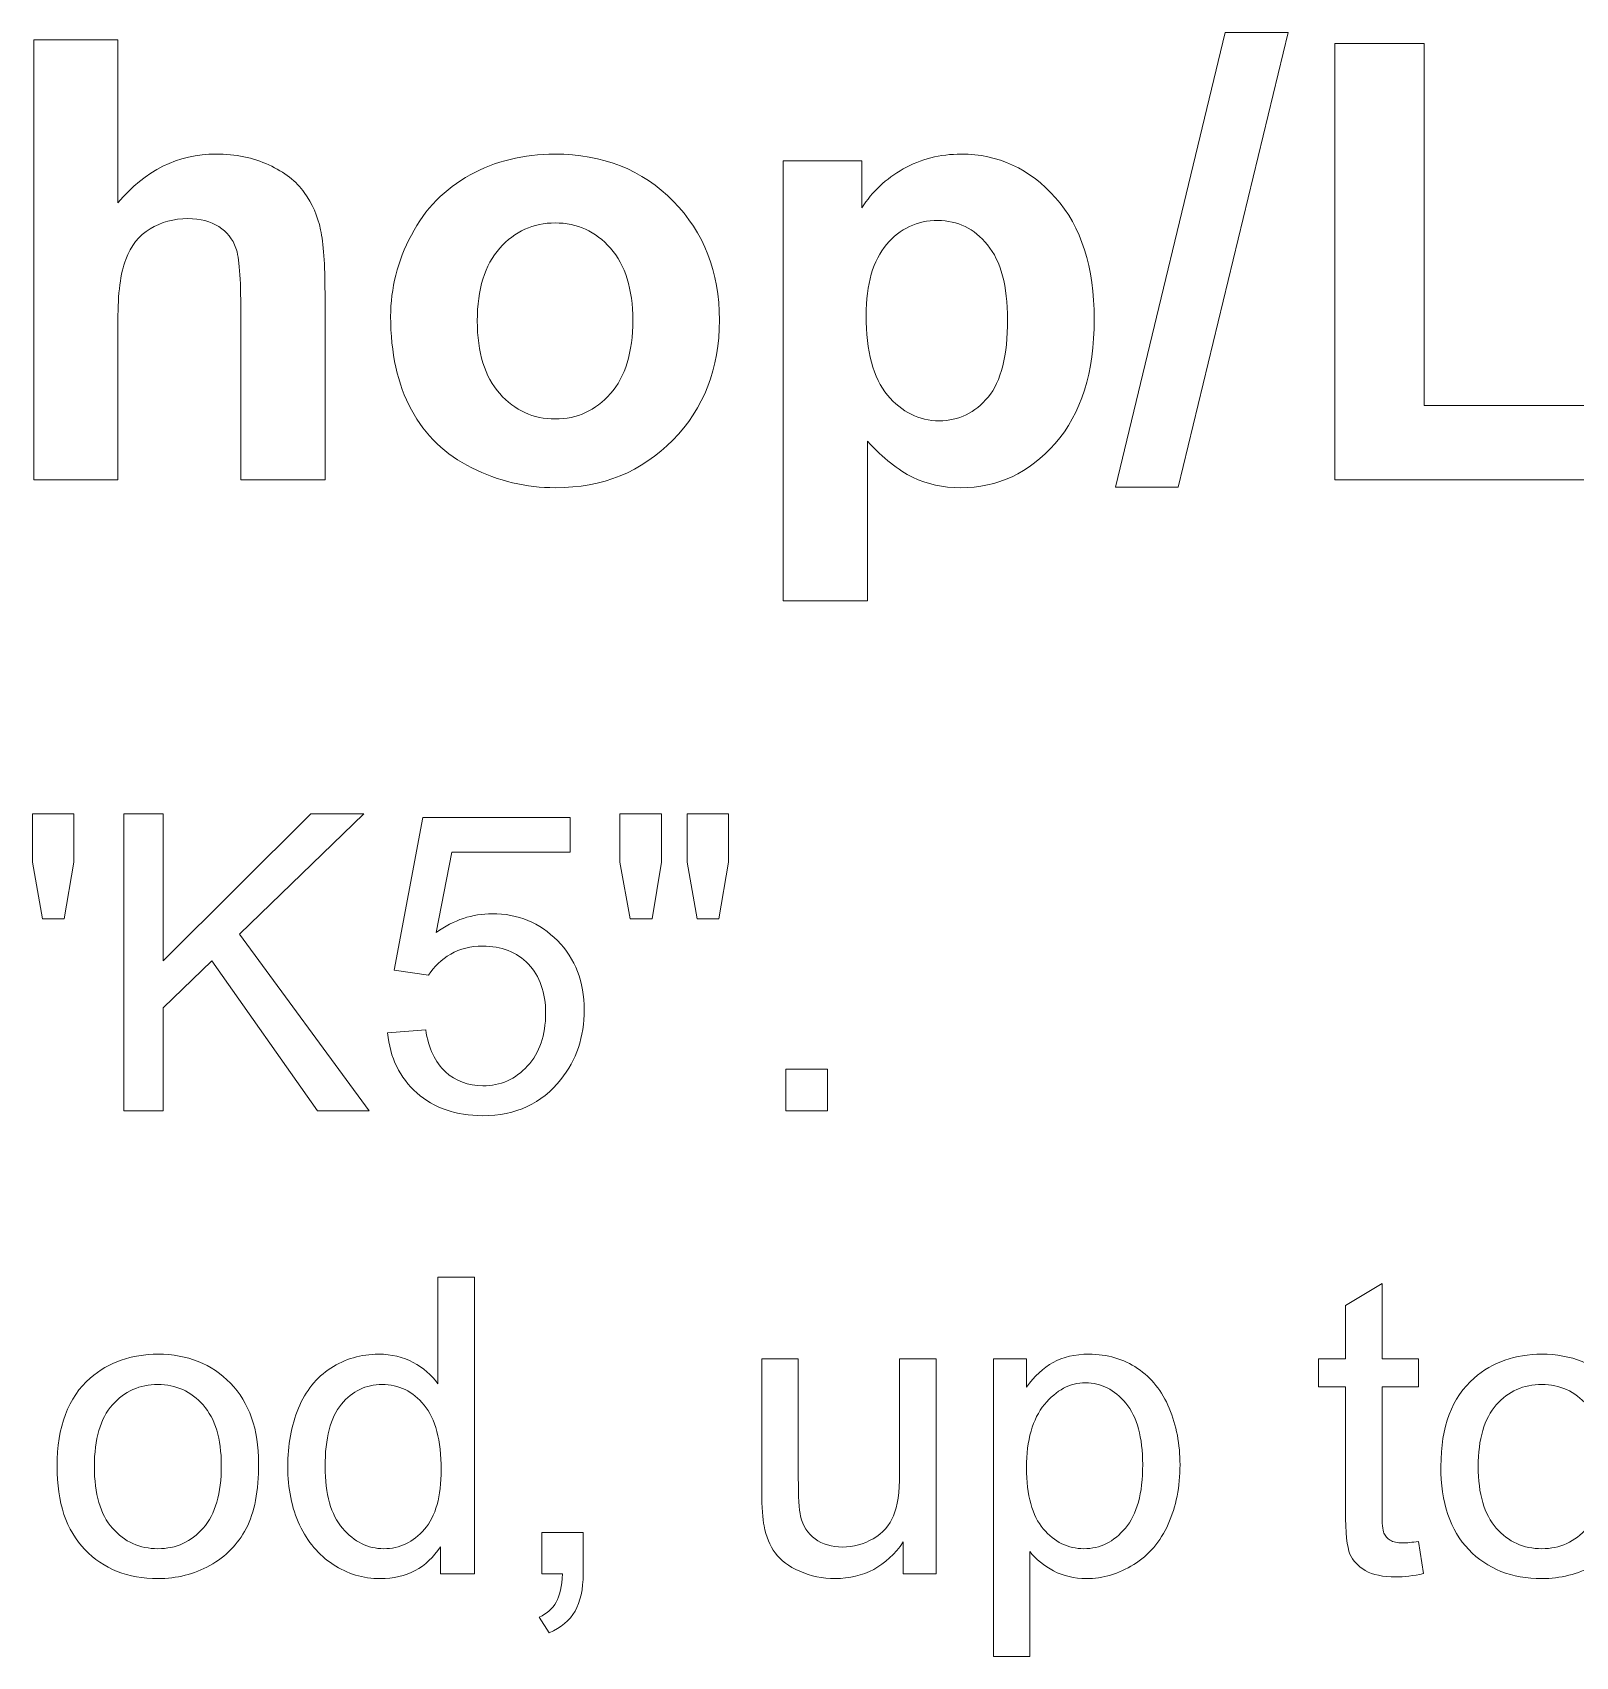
# Model space of a CAD drawing. Header units: millimetres. Extents: x -712 to 738, y -887 to 928.
# Drawn here: x 111.5 to 253.2, y 778.9 to 928.1 of the extents above; entities that cross this region are included whole.
import ezdxf

# ---------------------------------------------------------------- set-up
doc = ezdxf.new("R2010")
doc.units = ezdxf.units.MM
doc.header["$MEASUREMENT"] = 0
doc.layers.add('layer 1', color=7, linetype='Continuous')

msp = doc.modelspace()

# ---------------------------------------------------------------- linework, layer by layer
at = {"layer": 'layer 1', "color": 250, "lineweight": 9}
for points, knots in [([(210.9967, 886.3614), (210.9967, 886.3614), (221.0444, 928.1326), (221.0444, 928.1326), (221.0444, 928.1326), (221.0444, 928.1326), (226.8585, 928.1326), (226.8585, 928.1326), (226.8585, 928.1326), (226.8585, 928.1326), (216.7544, 886.3614), (216.7544, 886.3614), (216.7544, 886.3614), (216.7544, 886.3614), (210.9967, 886.3614), (210.9967, 886.3614)], [0, 0, 0, 0, 0.2, 0.2, 0.2, 0.2, 0.4, 0.4, 0.4, 0.4, 0.6, 0.6, 0.6, 0.6, 1, 1, 1, 1]), ([(119.3542, 927.4552), (119.3542, 927.4552), (119.3542, 912.4778), (119.3542, 912.4778), (119.3542, 912.4778), (121.8661, 915.4601), (124.8767, 916.956), (128.367, 916.956), (128.367, 916.956), (130.1639, 916.956), (131.7821, 916.6267), (133.2215, 915.9681), (133.2215, 915.9681), (134.6609, 915.3002), (135.7428, 914.4629), (136.4766, 913.428), (136.4766, 913.428), (137.2105, 912.4025), (137.7091, 911.2642), (137.9725, 910.0129), (137.9725, 910.0129), (138.2453, 908.7617), (138.377, 906.8236), (138.377, 904.1988), (138.377, 904.1988), (138.377, 904.1988), (138.377, 887.0388), (138.377, 887.0388), (138.377, 887.0388), (138.377, 887.0388), (130.6437, 887.0388), (130.6437, 887.0388), (130.6437, 887.0388), (130.6437, 887.0388), (130.6437, 902.4866), (130.6437, 902.4866), (130.6437, 902.4866), (130.6437, 905.5536), (130.4932, 907.501), (130.2016, 908.3289), (130.2016, 908.3289), (129.9005, 909.1568), (129.3737, 909.8154), (128.621, 910.2952), (128.621, 910.2952), (127.8684, 910.7844), (126.9276, 911.029), (125.7892, 911.029), (125.7892, 911.029), (124.491, 911.029), (123.3338, 910.7185), (122.3083, 910.0882), (122.3083, 910.0882), (121.2829, 909.4673), (120.5396, 908.5265), (120.0692, 907.2658), (120.0692, 907.2658), (119.5894, 906.0146), (119.3542, 904.1518), (119.3542, 901.6963), (119.3542, 901.6963), (119.3542, 901.6963), (119.3542, 887.0388), (119.3542, 887.0388), (119.3542, 887.0388), (119.3542, 887.0388), (111.6209, 887.0388), (111.6209, 887.0388), (111.6209, 887.0388), (111.6209, 887.0388), (111.6209, 927.4552), (111.6209, 927.4552), (111.6209, 927.4552), (111.6209, 927.4552), (119.3542, 927.4552), (119.3542, 927.4552)], [0, 0, 0, 0, 0.05, 0.05, 0.05, 0.05, 0.1, 0.1, 0.1, 0.1, 0.15, 0.15, 0.15, 0.15, 0.2, 0.2, 0.2, 0.2, 0.25, 0.25, 0.25, 0.25, 0.3, 0.3, 0.3, 0.3, 0.35, 0.35, 0.35, 0.35, 0.4, 0.4, 0.4, 0.4, 0.45, 0.45, 0.45, 0.45, 0.5, 0.5, 0.5, 0.5, 0.55, 0.55, 0.55, 0.55, 0.6, 0.6, 0.6, 0.6, 0.65, 0.65, 0.65, 0.65, 0.7, 0.7, 0.7, 0.7, 0.75, 0.75, 0.75, 0.75, 0.8, 0.8, 0.8, 0.8, 0.85, 0.85, 0.85, 0.85, 0.9, 0.9, 0.9, 0.9, 1, 1, 1, 1]), ([(231.1391, 887.0388), (231.1391, 887.0388), (231.1391, 927.1165), (231.1391, 927.1165), (231.1391, 927.1165), (231.1391, 927.1165), (239.3239, 927.1165), (239.3239, 927.1165), (239.3239, 927.1165), (239.3239, 927.1165), (239.3239, 893.8689), (239.3239, 893.8689), (239.3239, 893.8689), (239.3239, 893.8689), (259.5886, 893.8689), (259.5886, 893.8689), (259.5886, 893.8689), (259.5886, 893.8689), (259.5886, 887.0388), (259.5886, 887.0388), (259.5886, 887.0388), (259.5886, 887.0388), (231.1391, 887.0388), (231.1391, 887.0388)], [0, 0, 0, 0, 0.14285714, 0.14285714, 0.14285714, 0.14285714, 0.28571429, 0.28571429, 0.28571429, 0.28571429, 0.42857143, 0.42857143, 0.42857143, 0.42857143, 0.57142857, 0.57142857, 0.57142857, 0.57142857, 0.71428571, 0.71428571, 0.71428571, 0.71428571, 1, 1, 1, 1]), ([(144.4075, 902.0444), (144.4075, 904.6222), (145.0378, 907.1153), (146.3079, 909.5237), (146.3079, 909.5237), (147.578, 911.9416), (149.3749, 913.7761), (151.6986, 915.0462), (151.6986, 915.0462), (154.0224, 916.3162), (156.6096, 916.956), (159.479, 916.956), (159.479, 916.956), (163.9101, 916.956), (167.5322, 915.5166), (170.3639, 912.6377), (170.3639, 912.6377), (173.1957, 909.7495), (174.6069, 906.1181), (174.6069, 901.7152), (174.6069, 901.7152), (174.6069, 897.2746), (173.1769, 893.5961), (170.3263, 890.6797), (170.3263, 890.6797), (167.4663, 887.7632), (163.8725, 886.305), (159.5354, 886.305), (159.5354, 886.305), (156.8542, 886.305), (154.2952, 886.9165), (151.8586, 888.1301), (151.8586, 888.1301), (149.4313, 889.3437), (147.578, 891.1218), (146.3079, 893.4738), (146.3079, 893.4738), (145.0378, 895.8164), (144.4075, 898.6764), (144.4075, 902.0444)], [0, 0, 0, 0, 0.09090909, 0.09090909, 0.09090909, 0.09090909, 0.18181818, 0.18181818, 0.18181818, 0.18181818, 0.27272727, 0.27272727, 0.27272727, 0.27272727, 0.36363636, 0.36363636, 0.36363636, 0.36363636, 0.45454545, 0.45454545, 0.45454545, 0.45454545, 0.54545455, 0.54545455, 0.54545455, 0.54545455, 0.63636364, 0.63636364, 0.63636364, 0.63636364, 0.72727273, 0.72727273, 0.72727273, 0.72727273, 0.81818182, 0.81818182, 0.81818182, 0.81818182, 1, 1, 1, 1]), ([(180.468, 916.3351), (180.468, 916.3351), (187.6933, 916.3351), (187.6933, 916.3351), (187.6933, 916.3351), (187.6933, 916.3351), (187.6933, 912.0356), (187.6933, 912.0356), (187.6933, 912.0356), (188.6341, 913.5033), (189.8948, 914.6887), (191.4941, 915.6012), (191.4941, 915.6012), (193.0935, 916.5044), (194.8716, 916.956), (196.819, 916.956), (196.819, 916.956), (200.2152, 916.956), (203.1035, 915.6201), (205.4743, 912.9482), (205.4743, 912.9482), (207.8451, 910.2858), (209.0305, 906.5602), (209.0305, 901.7998), (209.0305, 901.7998), (209.0305, 896.8983), (207.8357, 893.0975), (205.446, 890.3786), (205.446, 890.3786), (203.0564, 887.6597), (200.1588, 886.305), (196.7531, 886.305), (196.7531, 886.305), (195.135, 886.305), (193.6673, 886.6249), (192.3502, 887.274), (192.3502, 887.274), (191.0425, 887.9137), (189.6502, 889.0145), (188.2013, 890.5762), (188.2013, 890.5762), (188.2013, 890.5762), (188.2013, 875.9186), (188.2013, 875.9186), (188.2013, 875.9186), (188.2013, 875.9186), (180.468, 875.9186), (180.468, 875.9186), (180.468, 875.9186), (180.468, 875.9186), (180.468, 916.3351), (180.468, 916.3351)], [0, 0, 0, 0, 0.07142857, 0.07142857, 0.07142857, 0.07142857, 0.14285714, 0.14285714, 0.14285714, 0.14285714, 0.21428571, 0.21428571, 0.21428571, 0.21428571, 0.28571429, 0.28571429, 0.28571429, 0.28571429, 0.35714286, 0.35714286, 0.35714286, 0.35714286, 0.42857143, 0.42857143, 0.42857143, 0.42857143, 0.5, 0.5, 0.5, 0.5, 0.57142857, 0.57142857, 0.57142857, 0.57142857, 0.64285714, 0.64285714, 0.64285714, 0.64285714, 0.71428571, 0.71428571, 0.71428571, 0.71428571, 0.78571429, 0.78571429, 0.78571429, 0.78571429, 0.85714286, 0.85714286, 0.85714286, 0.85714286, 1, 1, 1, 1]), ([(152.3666, 901.6305), (152.3666, 898.7234), (153.0534, 896.4938), (154.4269, 894.9509), (154.4269, 894.9509), (155.8099, 893.3986), (157.5033, 892.6271), (159.526, 892.6271), (159.526, 892.6271), (161.5393, 892.6271), (163.2327, 893.3986), (164.5969, 894.9509), (164.5969, 894.9509), (165.961, 896.4938), (166.6478, 898.7422), (166.6478, 901.6869), (166.6478, 901.6869), (166.6478, 904.5563), (165.961, 906.7672), (164.5969, 908.3101), (164.5969, 908.3101), (163.2327, 909.8624), (161.5393, 910.6339), (159.526, 910.6339), (159.526, 910.6339), (157.5033, 910.6339), (155.8099, 909.8624), (154.4269, 908.3101), (154.4269, 908.3101), (153.0534, 906.7672), (152.3666, 904.5375), (152.3666, 901.6305)], [0, 0, 0, 0, 0.11111111, 0.11111111, 0.11111111, 0.11111111, 0.22222222, 0.22222222, 0.22222222, 0.22222222, 0.33333333, 0.33333333, 0.33333333, 0.33333333, 0.44444444, 0.44444444, 0.44444444, 0.44444444, 0.55555556, 0.55555556, 0.55555556, 0.55555556, 0.66666667, 0.66666667, 0.66666667, 0.66666667, 0.77777778, 0.77777778, 0.77777778, 0.77777778, 1, 1, 1, 1]), ([(188.0884, 902.1385), (188.0884, 898.8363), (188.7376, 896.3997), (190.0453, 894.8191), (190.0453, 894.8191), (191.3436, 893.248), (192.9335, 892.4578), (194.7963, 892.4578), (194.7963, 892.4578), (196.5932, 892.4578), (198.0891, 893.1822), (199.2839, 894.631), (199.2839, 894.631), (200.4787, 896.0798), (201.0714, 898.4506), (201.0714, 901.7528), (201.0714, 901.7528), (201.0714, 904.8386), (200.4599, 907.1247), (199.2274, 908.6206), (199.2274, 908.6206), (198.0044, 910.1164), (196.4803, 910.8596), (194.6646, 910.8596), (194.6646, 910.8596), (192.7736, 910.8596), (191.2025, 910.1258), (189.9606, 908.6582), (189.9606, 908.6582), (188.7094, 907.1906), (188.0884, 905.0173), (188.0884, 902.1385)], [0, 0, 0, 0, 0.11111111, 0.11111111, 0.11111111, 0.11111111, 0.22222222, 0.22222222, 0.22222222, 0.22222222, 0.33333333, 0.33333333, 0.33333333, 0.33333333, 0.44444444, 0.44444444, 0.44444444, 0.44444444, 0.55555556, 0.55555556, 0.55555556, 0.55555556, 0.66666667, 0.66666667, 0.66666667, 0.66666667, 0.77777778, 0.77777778, 0.77777778, 0.77777778, 1, 1, 1, 1]), ([(112.4172, 846.7109), (112.4172, 846.7109), (111.5091, 851.8927), (111.5091, 851.8927), (111.5091, 851.8927), (111.5091, 851.8927), (111.5091, 856.3507), (111.5091, 856.3507), (111.5091, 856.3507), (111.5091, 856.3507), (115.3193, 856.3507), (115.3193, 856.3507), (115.3193, 856.3507), (115.3193, 856.3507), (115.3193, 851.8927), (115.3193, 851.8927), (115.3193, 851.8927), (115.3193, 851.8927), (114.4239, 846.7109), (114.4239, 846.7109), (114.4239, 846.7109), (114.4239, 846.7109), (112.4172, 846.7109), (112.4172, 846.7109)], [0, 0, 0, 0, 0.14285714, 0.14285714, 0.14285714, 0.14285714, 0.28571429, 0.28571429, 0.28571429, 0.28571429, 0.42857143, 0.42857143, 0.42857143, 0.42857143, 0.57142857, 0.57142857, 0.57142857, 0.57142857, 0.71428571, 0.71428571, 0.71428571, 0.71428571, 1, 1, 1, 1]), ([(119.8915, 829.0697), (119.8915, 829.0697), (119.8915, 856.3507), (119.8915, 856.3507), (119.8915, 856.3507), (119.8915, 856.3507), (123.5112, 856.3507), (123.5112, 856.3507), (123.5112, 856.3507), (123.5112, 856.3507), (123.5112, 842.8245), (123.5112, 842.8245), (123.5112, 842.8245), (123.5112, 842.8245), (137.0628, 856.3507), (137.0628, 856.3507), (137.0628, 856.3507), (137.0628, 856.3507), (141.9525, 856.3507), (141.9525, 856.3507), (141.9525, 856.3507), (141.9525, 856.3507), (130.5093, 845.2884), (130.5093, 845.2884), (130.5093, 845.2884), (130.5093, 845.2884), (142.4479, 829.0697), (142.4479, 829.0697), (142.4479, 829.0697), (142.4479, 829.0697), (137.6851, 829.0697), (137.6851, 829.0697), (137.6851, 829.0697), (137.6851, 829.0697), (127.9755, 842.8372), (127.9755, 842.8372), (127.9755, 842.8372), (127.9755, 842.8372), (123.5112, 838.519), (123.5112, 838.519), (123.5112, 838.519), (123.5112, 838.519), (123.5112, 829.0697), (123.5112, 829.0697), (123.5112, 829.0697), (123.5112, 829.0697), (119.8915, 829.0697), (119.8915, 829.0697)], [0, 0, 0, 0, 0.07692308, 0.07692308, 0.07692308, 0.07692308, 0.15384615, 0.15384615, 0.15384615, 0.15384615, 0.23076923, 0.23076923, 0.23076923, 0.23076923, 0.30769231, 0.30769231, 0.30769231, 0.30769231, 0.38461538, 0.38461538, 0.38461538, 0.38461538, 0.46153846, 0.46153846, 0.46153846, 0.46153846, 0.53846154, 0.53846154, 0.53846154, 0.53846154, 0.61538462, 0.61538462, 0.61538462, 0.61538462, 0.69230769, 0.69230769, 0.69230769, 0.69230769, 0.76923077, 0.76923077, 0.76923077, 0.76923077, 0.84615385, 0.84615385, 0.84615385, 0.84615385, 1, 1, 1, 1]), ([(144.1244, 836.2329), (144.1244, 836.2329), (147.6298, 836.4996), (147.6298, 836.4996), (147.6298, 836.4996), (147.8901, 834.7913), (148.4934, 833.5086), (149.4332, 832.6449), (149.4332, 832.6449), (150.3731, 831.7876), (151.5225, 831.3558), (152.8751, 831.3558), (152.8751, 831.3558), (154.5071, 831.3558), (155.8725, 831.9654), (156.9838, 833.1784), (156.9838, 833.1784), (158.0887, 834.3976), (158.6412, 836.0106), (158.6412, 838.0173), (158.6412, 838.0173), (158.6412, 839.9287), (158.1141, 841.4338), (157.0536, 842.5387), (157.0536, 842.5387), (155.9931, 843.6437), (154.5897, 844.1962), (152.8434, 844.1962), (152.8434, 844.1962), (151.7575, 844.1962), (150.7859, 843.9485), (149.9222, 843.4532), (149.9222, 843.4532), (149.0649, 842.9578), (148.3918, 842.3165), (147.8965, 841.529), (147.8965, 841.529), (147.8965, 841.529), (144.734, 841.9862), (144.734, 841.9862), (144.734, 841.9862), (144.734, 841.9862), (147.363, 856.0077), (147.363, 856.0077), (147.363, 856.0077), (147.363, 856.0077), (160.8892, 856.0077), (160.8892, 856.0077), (160.8892, 856.0077), (160.8892, 856.0077), (160.8892, 852.8072), (160.8892, 852.8072), (160.8892, 852.8072), (160.8892, 852.8072), (150.0365, 852.8072), (150.0365, 852.8072), (150.0365, 852.8072), (150.0365, 852.8072), (148.5823, 845.4472), (148.5823, 845.4472), (148.5823, 845.4472), (150.2143, 846.5966), (151.9289, 847.1681), (153.7197, 847.1681), (153.7197, 847.1681), (156.0947, 847.1681), (158.1014, 846.3426), (159.7335, 844.6915), (159.7335, 844.6915), (161.3655, 843.0404), (162.1847, 840.9194), (162.1847, 838.3285), (162.1847, 838.3285), (162.1847, 835.8582), (161.4671, 833.7245), (160.0319, 831.9273), (160.0319, 831.9273), (158.2856, 829.7174), (155.8979, 828.6125), (152.8751, 828.6125), (152.8751, 828.6125), (150.3985, 828.6125), (148.3791, 829.311), (146.8106, 830.7017), (146.8106, 830.7017), (145.242, 832.0925), (144.3466, 833.934), (144.1244, 836.2329)], [0, 0, 0, 0, 0.04347826, 0.04347826, 0.04347826, 0.04347826, 0.08695652, 0.08695652, 0.08695652, 0.08695652, 0.13043478, 0.13043478, 0.13043478, 0.13043478, 0.17391304, 0.17391304, 0.17391304, 0.17391304, 0.2173913, 0.2173913, 0.2173913, 0.2173913, 0.26086957, 0.26086957, 0.26086957, 0.26086957, 0.30434783, 0.30434783, 0.30434783, 0.30434783, 0.34782609, 0.34782609, 0.34782609, 0.34782609, 0.39130435, 0.39130435, 0.39130435, 0.39130435, 0.43478261, 0.43478261, 0.43478261, 0.43478261, 0.47826087, 0.47826087, 0.47826087, 0.47826087, 0.52173913, 0.52173913, 0.52173913, 0.52173913, 0.56521739, 0.56521739, 0.56521739, 0.56521739, 0.60869565, 0.60869565, 0.60869565, 0.60869565, 0.65217391, 0.65217391, 0.65217391, 0.65217391, 0.69565217, 0.69565217, 0.69565217, 0.69565217, 0.73913043, 0.73913043, 0.73913043, 0.73913043, 0.7826087, 0.7826087, 0.7826087, 0.7826087, 0.82608696, 0.82608696, 0.82608696, 0.82608696, 0.86956522, 0.86956522, 0.86956522, 0.86956522, 0.91304348, 0.91304348, 0.91304348, 0.91304348, 1, 1, 1, 1]), ([(166.3949, 846.7109), (166.3949, 846.7109), (165.4678, 851.8927), (165.4678, 851.8927), (165.4678, 851.8927), (165.4678, 851.8927), (165.4678, 856.3507), (165.4678, 856.3507), (165.4678, 856.3507), (165.4678, 856.3507), (169.278, 856.3507), (169.278, 856.3507), (169.278, 856.3507), (169.278, 856.3507), (169.278, 851.8927), (169.278, 851.8927), (169.278, 851.8927), (169.278, 851.8927), (168.4397, 846.7109), (168.4397, 846.7109), (168.4397, 846.7109), (168.4397, 846.7109), (166.3949, 846.7109), (166.3949, 846.7109)], [0, 0, 0, 0, 0.14285714, 0.14285714, 0.14285714, 0.14285714, 0.28571429, 0.28571429, 0.28571429, 0.28571429, 0.42857143, 0.42857143, 0.42857143, 0.42857143, 0.57142857, 0.57142857, 0.57142857, 0.57142857, 0.71428571, 0.71428571, 0.71428571, 0.71428571, 1, 1, 1, 1]), ([(172.5484, 846.7109), (172.5484, 846.7109), (171.6403, 851.8927), (171.6403, 851.8927), (171.6403, 851.8927), (171.6403, 851.8927), (171.6403, 856.3507), (171.6403, 856.3507), (171.6403, 856.3507), (171.6403, 856.3507), (175.4505, 856.3507), (175.4505, 856.3507), (175.4505, 856.3507), (175.4505, 856.3507), (175.4505, 851.8927), (175.4505, 851.8927), (175.4505, 851.8927), (175.4505, 851.8927), (174.5551, 846.7109), (174.5551, 846.7109), (174.5551, 846.7109), (174.5551, 846.7109), (172.5484, 846.7109), (172.5484, 846.7109)], [0, 0, 0, 0, 0.14285714, 0.14285714, 0.14285714, 0.14285714, 0.28571429, 0.28571429, 0.28571429, 0.28571429, 0.42857143, 0.42857143, 0.42857143, 0.42857143, 0.57142857, 0.57142857, 0.57142857, 0.57142857, 0.71428571, 0.71428571, 0.71428571, 0.71428571, 1, 1, 1, 1]), ([(180.7086, 829.0697), (180.7086, 829.0697), (180.7086, 832.8799), (180.7086, 832.8799), (180.7086, 832.8799), (180.7086, 832.8799), (184.5188, 832.8799), (184.5188, 832.8799), (184.5188, 832.8799), (184.5188, 832.8799), (184.5188, 829.0697), (184.5188, 829.0697), (184.5188, 829.0697), (184.5188, 829.0697), (180.7086, 829.0697), (180.7086, 829.0697)], [0, 0, 0, 0, 0.2, 0.2, 0.2, 0.2, 0.4, 0.4, 0.4, 0.4, 0.6, 0.6, 0.6, 0.6, 1, 1, 1, 1]), ([(148.9759, 786.5035), (148.9759, 786.5035), (148.9759, 789.0119), (148.9759, 789.0119), (148.9759, 789.0119), (147.7249, 787.0623), (145.8833, 786.0844), (143.4511, 786.0844), (143.4511, 786.0844), (141.8762, 786.0844), (140.4283, 786.5162), (139.1138, 787.3862), (139.1138, 787.3862), (137.793, 788.2498), (136.7706, 789.4627), (136.0403, 791.0122), (136.0403, 791.0122), (135.3163, 792.5681), (134.9544, 794.3525), (134.9544, 796.3719), (134.9544, 796.3719), (134.9544, 798.3405), (135.2846, 800.1249), (135.9387, 801.7316), (135.9387, 801.7316), (136.5991, 803.3318), (137.5834, 804.5638), (138.8979, 805.4147), (138.8979, 805.4147), (140.2061, 806.272), (141.6793, 806.6975), (143.2987, 806.6975), (143.2987, 806.6975), (144.4925, 806.6975), (145.553, 806.4435), (146.4802, 805.9418), (146.4802, 805.9418), (147.4073, 805.4401), (148.163, 804.7797), (148.7473, 803.9732), (148.7473, 803.9732), (148.7473, 803.9732), (148.7473, 813.7845), (148.7473, 813.7845), (148.7473, 813.7845), (148.7473, 813.7845), (152.1002, 813.7845), (152.1002, 813.7845), (152.1002, 813.7845), (152.1002, 813.7845), (152.1002, 786.5035), (152.1002, 786.5035), (152.1002, 786.5035), (152.1002, 786.5035), (148.9759, 786.5035), (148.9759, 786.5035)], [0, 0, 0, 0, 0.06666667, 0.06666667, 0.06666667, 0.06666667, 0.13333333, 0.13333333, 0.13333333, 0.13333333, 0.2, 0.2, 0.2, 0.2, 0.26666667, 0.26666667, 0.26666667, 0.26666667, 0.33333333, 0.33333333, 0.33333333, 0.33333333, 0.4, 0.4, 0.4, 0.4, 0.46666667, 0.46666667, 0.46666667, 0.46666667, 0.53333333, 0.53333333, 0.53333333, 0.53333333, 0.6, 0.6, 0.6, 0.6, 0.66666667, 0.66666667, 0.66666667, 0.66666667, 0.73333333, 0.73333333, 0.73333333, 0.73333333, 0.8, 0.8, 0.8, 0.8, 0.86666667, 0.86666667, 0.86666667, 0.86666667, 1, 1, 1, 1]), ([(238.8202, 789.4945), (238.8202, 789.4945), (239.2774, 786.5353), (239.2774, 786.5353), (239.2774, 786.5353), (238.3376, 786.3384), (237.493, 786.2368), (236.7563, 786.2368), (236.7563, 786.2368), (235.5434, 786.2368), (234.6036, 786.4273), (233.9304, 786.8147), (233.9304, 786.8147), (233.2637, 787.202), (232.7937, 787.7037), (232.5207, 788.3324), (232.5207, 788.3324), (232.2476, 788.9611), (232.1143, 790.2819), (232.1143, 792.295), (232.1143, 792.295), (232.1143, 792.295), (232.1143, 803.6875), (232.1143, 803.6875), (232.1143, 803.6875), (232.1143, 803.6875), (229.6376, 803.6875), (229.6376, 803.6875), (229.6376, 803.6875), (229.6376, 803.6875), (229.6376, 806.2784), (229.6376, 806.2784), (229.6376, 806.2784), (229.6376, 806.2784), (232.1143, 806.2784), (232.1143, 806.2784), (232.1143, 806.2784), (232.1143, 806.2784), (232.1143, 811.1681), (232.1143, 811.1681), (232.1143, 811.1681), (232.1143, 811.1681), (235.4672, 813.1812), (235.4672, 813.1812), (235.4672, 813.1812), (235.4672, 813.1812), (235.4672, 806.2784), (235.4672, 806.2784), (235.4672, 806.2784), (235.4672, 806.2784), (238.8202, 806.2784), (238.8202, 806.2784), (238.8202, 806.2784), (238.8202, 806.2784), (238.8202, 803.6875), (238.8202, 803.6875), (238.8202, 803.6875), (238.8202, 803.6875), (235.4672, 803.6875), (235.4672, 803.6875), (235.4672, 803.6875), (235.4672, 803.6875), (235.4672, 792.1045), (235.4672, 792.1045), (235.4672, 792.1045), (235.4672, 791.1456), (235.5244, 790.5296), (235.645, 790.2565), (235.645, 790.2565), (235.7593, 789.9835), (235.9498, 789.7676), (236.2166, 789.6025), (236.2166, 789.6025), (236.4833, 789.4437), (236.8643, 789.3611), (237.3596, 789.3611), (237.3596, 789.3611), (237.7279, 789.3611), (238.2169, 789.4056), (238.8202, 789.4945)], [0, 0, 0, 0, 0.04761905, 0.04761905, 0.04761905, 0.04761905, 0.0952381, 0.0952381, 0.0952381, 0.0952381, 0.14285714, 0.14285714, 0.14285714, 0.14285714, 0.19047619, 0.19047619, 0.19047619, 0.19047619, 0.23809524, 0.23809524, 0.23809524, 0.23809524, 0.28571429, 0.28571429, 0.28571429, 0.28571429, 0.33333333, 0.33333333, 0.33333333, 0.33333333, 0.38095238, 0.38095238, 0.38095238, 0.38095238, 0.42857143, 0.42857143, 0.42857143, 0.42857143, 0.47619048, 0.47619048, 0.47619048, 0.47619048, 0.52380952, 0.52380952, 0.52380952, 0.52380952, 0.57142857, 0.57142857, 0.57142857, 0.57142857, 0.61904762, 0.61904762, 0.61904762, 0.61904762, 0.66666667, 0.66666667, 0.66666667, 0.66666667, 0.71428571, 0.71428571, 0.71428571, 0.71428571, 0.76190476, 0.76190476, 0.76190476, 0.76190476, 0.80952381, 0.80952381, 0.80952381, 0.80952381, 0.85714286, 0.85714286, 0.85714286, 0.85714286, 0.9047619, 0.9047619, 0.9047619, 0.9047619, 1, 1, 1, 1]), ([(113.7634, 796.3909), (113.7634, 800.0424), (114.7794, 802.7476), (116.8179, 804.5066), (116.8179, 804.5066), (118.5134, 805.9672), (120.59, 806.6975), (123.0348, 806.6975), (123.0348, 806.6975), (125.7464, 806.6975), (127.969, 805.8085), (129.6963, 804.0304), (129.6963, 804.0304), (131.4172, 802.2586), (132.2809, 799.8011), (132.2809, 796.6704), (132.2809, 796.6704), (132.2809, 794.1302), (131.8999, 792.1362), (131.1378, 790.682), (131.1378, 790.682), (130.3758, 789.2278), (129.2645, 788.0974), (127.8039, 787.2909), (127.8039, 787.2909), (126.3497, 786.4844), (124.7558, 786.0844), (123.0348, 786.0844), (123.0348, 786.0844), (120.2661, 786.0844), (118.0308, 786.9671), (116.3225, 788.7388), (116.3225, 788.7388), (114.6143, 790.5106), (113.7634, 793.0634), (113.7634, 796.3909)], [0, 0, 0, 0, 0.1, 0.1, 0.1, 0.1, 0.2, 0.2, 0.2, 0.2, 0.3, 0.3, 0.3, 0.3, 0.4, 0.4, 0.4, 0.4, 0.5, 0.5, 0.5, 0.5, 0.6, 0.6, 0.6, 0.6, 0.7, 0.7, 0.7, 0.7, 0.8, 0.8, 0.8, 0.8, 1, 1, 1, 1]), ([(191.4913, 786.5035), (191.4913, 786.5035), (191.4913, 789.4437), (191.4913, 789.4437), (191.4913, 789.4437), (189.9545, 787.202), (187.8716, 786.0844), (185.2362, 786.0844), (185.2362, 786.0844), (184.0741, 786.0844), (182.9882, 786.3066), (181.9785, 786.7512), (181.9785, 786.7512), (180.9688, 787.202), (180.2195, 787.7609), (179.7305, 788.434), (179.7305, 788.434), (179.2415, 789.1135), (178.8986, 789.939), (178.7017, 790.917), (178.7017, 790.917), (178.5684, 791.5774), (178.4985, 792.6189), (178.4985, 794.0413), (178.4985, 794.0413), (178.4985, 794.0413), (178.4985, 806.2784), (178.4985, 806.2784), (178.4985, 806.2784), (178.4985, 806.2784), (181.8515, 806.2784), (181.8515, 806.2784), (181.8515, 806.2784), (181.8515, 806.2784), (181.8515, 795.3368), (181.8515, 795.3368), (181.8515, 795.3368), (181.8515, 793.5905), (181.9213, 792.4093), (182.0547, 791.806), (182.0547, 791.806), (182.2643, 790.9233), (182.7088, 790.2375), (183.3946, 789.7358), (183.3946, 789.7358), (184.0741, 789.2341), (184.9123, 788.9801), (185.9157, 788.9801), (185.9157, 788.9801), (186.919, 788.9801), (187.8589, 789.2341), (188.7352, 789.7485), (188.7352, 789.7485), (189.6116, 790.2629), (190.2339, 790.9678), (190.6022, 791.8505), (190.6022, 791.8505), (190.9642, 792.7332), (191.1484, 794.0223), (191.1484, 795.7051), (191.1484, 795.7051), (191.1484, 795.7051), (191.1484, 806.2784), (191.1484, 806.2784), (191.1484, 806.2784), (191.1484, 806.2784), (194.5013, 806.2784), (194.5013, 806.2784), (194.5013, 806.2784), (194.5013, 806.2784), (194.5013, 786.5035), (194.5013, 786.5035), (194.5013, 786.5035), (194.5013, 786.5035), (191.4913, 786.5035), (191.4913, 786.5035)], [0, 0, 0, 0, 0.05, 0.05, 0.05, 0.05, 0.1, 0.1, 0.1, 0.1, 0.15, 0.15, 0.15, 0.15, 0.2, 0.2, 0.2, 0.2, 0.25, 0.25, 0.25, 0.25, 0.3, 0.3, 0.3, 0.3, 0.35, 0.35, 0.35, 0.35, 0.4, 0.4, 0.4, 0.4, 0.45, 0.45, 0.45, 0.45, 0.5, 0.5, 0.5, 0.5, 0.55, 0.55, 0.55, 0.55, 0.6, 0.6, 0.6, 0.6, 0.65, 0.65, 0.65, 0.65, 0.7, 0.7, 0.7, 0.7, 0.75, 0.75, 0.75, 0.75, 0.8, 0.8, 0.8, 0.8, 0.85, 0.85, 0.85, 0.85, 0.9, 0.9, 0.9, 0.9, 1, 1, 1, 1]), ([(199.7657, 778.9212), (199.7657, 778.9212), (199.7657, 806.2784), (199.7657, 806.2784), (199.7657, 806.2784), (199.7657, 806.2784), (202.8139, 806.2784), (202.8139, 806.2784), (202.8139, 806.2784), (202.8139, 806.2784), (202.8139, 803.6811), (202.8139, 803.6811), (202.8139, 803.6811), (203.5315, 804.6845), (204.3443, 805.4401), (205.2524, 805.9418), (205.2524, 805.9418), (206.1541, 806.4435), (207.2527, 806.6975), (208.5419, 806.6975), (208.5419, 806.6975), (210.231, 806.6975), (211.717, 806.2657), (213.0061, 805.3957), (213.0061, 805.3957), (214.2953, 804.532), (215.2668, 803.3064), (215.9273, 801.7316), (215.9273, 801.7316), (216.5814, 800.1503), (216.9116, 798.423), (216.9116, 796.537), (216.9116, 796.537), (216.9116, 794.524), (216.5496, 792.7078), (215.8257, 791.0884), (215.8257, 791.0884), (215.1017, 789.4754), (214.0476, 788.2371), (212.6632, 787.3735), (212.6632, 787.3735), (211.2852, 786.5162), (209.831, 786.0844), (208.3069, 786.0844), (208.3069, 786.0844), (207.1892, 786.0844), (206.1859, 786.3193), (205.3032, 786.7893), (205.3032, 786.7893), (204.4142, 787.2592), (203.6902, 787.8498), (203.1187, 788.5674), (203.1187, 788.5674), (203.1187, 788.5674), (203.1187, 778.9212), (203.1187, 778.9212), (203.1187, 778.9212), (203.1187, 778.9212), (199.7657, 778.9212), (199.7657, 778.9212)], [0, 0, 0, 0, 0.0625, 0.0625, 0.0625, 0.0625, 0.125, 0.125, 0.125, 0.125, 0.1875, 0.1875, 0.1875, 0.1875, 0.25, 0.25, 0.25, 0.25, 0.3125, 0.3125, 0.3125, 0.3125, 0.375, 0.375, 0.375, 0.375, 0.4375, 0.4375, 0.4375, 0.4375, 0.5, 0.5, 0.5, 0.5, 0.5625, 0.5625, 0.5625, 0.5625, 0.625, 0.625, 0.625, 0.625, 0.6875, 0.6875, 0.6875, 0.6875, 0.75, 0.75, 0.75, 0.75, 0.8125, 0.8125, 0.8125, 0.8125, 0.875, 0.875, 0.875, 0.875, 1, 1, 1, 1]), ([(240.8714, 796.3909), (240.8714, 800.0424), (241.8874, 802.7476), (243.9259, 804.5066), (243.9259, 804.5066), (245.6214, 805.9672), (247.698, 806.6975), (250.1428, 806.6975), (250.1428, 806.6975), (252.8544, 806.6975), (255.077, 805.8085), (256.8043, 804.0304), (256.8043, 804.0304), (258.5252, 802.2586), (259.3889, 799.8011), (259.3889, 796.6704), (259.3889, 796.6704), (259.3889, 794.1302), (259.0079, 792.1362), (258.2458, 790.682), (258.2458, 790.682), (257.4838, 789.2278), (256.3725, 788.0974), (254.9119, 787.2909), (254.9119, 787.2909), (253.4577, 786.4844), (251.8638, 786.0844), (250.1428, 786.0844), (250.1428, 786.0844), (247.3741, 786.0844), (245.1388, 786.9671), (243.4305, 788.7388), (243.4305, 788.7388), (241.7223, 790.5106), (240.8714, 793.0634), (240.8714, 796.3909)], [0, 0, 0, 0, 0.1, 0.1, 0.1, 0.1, 0.2, 0.2, 0.2, 0.2, 0.3, 0.3, 0.3, 0.3, 0.4, 0.4, 0.4, 0.4, 0.5, 0.5, 0.5, 0.5, 0.6, 0.6, 0.6, 0.6, 0.7, 0.7, 0.7, 0.7, 0.8, 0.8, 0.8, 0.8, 1, 1, 1, 1]), ([(117.1925, 796.3846), (117.1925, 793.8572), (117.745, 791.9648), (118.85, 790.7138), (118.85, 790.7138), (119.9613, 789.4564), (121.352, 788.8277), (123.0348, 788.8277), (123.0348, 788.8277), (124.6986, 788.8277), (126.083, 789.4564), (127.1943, 790.7201), (127.1943, 790.7201), (128.2992, 791.9838), (128.8517, 793.908), (128.8517, 796.4925), (128.8517, 796.4925), (128.8517, 798.9311), (128.2929, 800.779), (127.1816, 802.03), (127.1816, 802.03), (126.0703, 803.2874), (124.6859, 803.9161), (123.0348, 803.9161), (123.0348, 803.9161), (121.352, 803.9161), (119.9613, 803.2937), (118.85, 802.0427), (118.85, 802.0427), (117.745, 800.7917), (117.1925, 798.9057), (117.1925, 796.3846)], [0, 0, 0, 0, 0.11111111, 0.11111111, 0.11111111, 0.11111111, 0.22222222, 0.22222222, 0.22222222, 0.22222222, 0.33333333, 0.33333333, 0.33333333, 0.33333333, 0.44444444, 0.44444444, 0.44444444, 0.44444444, 0.55555556, 0.55555556, 0.55555556, 0.55555556, 0.66666667, 0.66666667, 0.66666667, 0.66666667, 0.77777778, 0.77777778, 0.77777778, 0.77777778, 1, 1, 1, 1]), ([(138.3835, 796.3655), (138.3835, 793.8381), (138.917, 791.9521), (139.9902, 790.7011), (139.9902, 790.7011), (141.057, 789.45), (142.3207, 788.8277), (143.775, 788.8277), (143.775, 788.8277), (145.2419, 788.8277), (146.4865, 789.4246), (147.5153, 790.6185), (147.5153, 790.6185), (148.5377, 791.8124), (149.0521, 793.6349), (149.0521, 796.0861), (149.0521, 796.0861), (149.0521, 798.7787), (148.5313, 800.76), (147.4835, 802.0237), (147.4835, 802.0237), (146.4421, 803.2874), (145.153, 803.9161), (143.6225, 803.9161), (143.6225, 803.9161), (142.1302, 803.9161), (140.8856, 803.3128), (139.8822, 802.0999), (139.8822, 802.0999), (138.8852, 800.887), (138.3835, 798.9755), (138.3835, 796.3655)], [0, 0, 0, 0, 0.11111111, 0.11111111, 0.11111111, 0.11111111, 0.22222222, 0.22222222, 0.22222222, 0.22222222, 0.33333333, 0.33333333, 0.33333333, 0.33333333, 0.44444444, 0.44444444, 0.44444444, 0.44444444, 0.55555556, 0.55555556, 0.55555556, 0.55555556, 0.66666667, 0.66666667, 0.66666667, 0.66666667, 0.77777778, 0.77777778, 0.77777778, 0.77777778, 1, 1, 1, 1]), ([(202.8139, 796.2703), (202.8139, 793.7365), (203.3283, 791.8632), (204.3507, 790.6503), (204.3507, 790.6503), (205.3794, 789.4373), (206.6241, 788.8277), (208.0846, 788.8277), (208.0846, 788.8277), (209.5706, 788.8277), (210.8407, 789.4564), (211.8948, 790.7138), (211.8948, 790.7138), (212.9553, 791.9711), (213.4824, 793.9143), (213.4824, 796.5497), (213.4824, 796.5497), (213.4824, 799.0644), (212.968, 800.9441), (211.9329, 802.1951), (211.9329, 802.1951), (210.8978, 803.4461), (209.6659, 804.0685), (208.2307, 804.0685), (208.2307, 804.0685), (206.8082, 804.0685), (205.5509, 803.4017), (204.4586, 802.0745), (204.4586, 802.0745), (203.36, 800.7409), (202.8139, 798.8104), (202.8139, 796.2703)], [0, 0, 0, 0, 0.11111111, 0.11111111, 0.11111111, 0.11111111, 0.22222222, 0.22222222, 0.22222222, 0.22222222, 0.33333333, 0.33333333, 0.33333333, 0.33333333, 0.44444444, 0.44444444, 0.44444444, 0.44444444, 0.55555556, 0.55555556, 0.55555556, 0.55555556, 0.66666667, 0.66666667, 0.66666667, 0.66666667, 0.77777778, 0.77777778, 0.77777778, 0.77777778, 1, 1, 1, 1]), ([(244.3005, 796.3846), (244.3005, 793.8572), (244.853, 791.9648), (245.958, 790.7138), (245.958, 790.7138), (247.0693, 789.4564), (248.46, 788.8277), (250.1428, 788.8277), (250.1428, 788.8277), (251.8066, 788.8277), (253.191, 789.4564), (254.3023, 790.7201), (254.3023, 790.7201), (255.4072, 791.9838), (255.9597, 793.908), (255.9597, 796.4925), (255.9597, 796.4925), (255.9597, 798.9311), (255.4009, 800.779), (254.2896, 802.03), (254.2896, 802.03), (253.1783, 803.2874), (251.7939, 803.9161), (250.1428, 803.9161), (250.1428, 803.9161), (248.46, 803.9161), (247.0693, 803.2937), (245.958, 802.0427), (245.958, 802.0427), (244.853, 800.7917), (244.3005, 798.9057), (244.3005, 796.3846)], [0, 0, 0, 0, 0.11111111, 0.11111111, 0.11111111, 0.11111111, 0.22222222, 0.22222222, 0.22222222, 0.22222222, 0.33333333, 0.33333333, 0.33333333, 0.33333333, 0.44444444, 0.44444444, 0.44444444, 0.44444444, 0.55555556, 0.55555556, 0.55555556, 0.55555556, 0.66666667, 0.66666667, 0.66666667, 0.66666667, 0.77777778, 0.77777778, 0.77777778, 0.77777778, 1, 1, 1, 1]), ([(158.2791, 786.5035), (158.2791, 786.5035), (158.2791, 790.3137), (158.2791, 790.3137), (158.2791, 790.3137), (158.2791, 790.3137), (162.0893, 790.3137), (162.0893, 790.3137), (162.0893, 790.3137), (162.0893, 790.3137), (162.0893, 786.5035), (162.0893, 786.5035), (162.0893, 786.5035), (162.0893, 785.1001), (161.8416, 783.9634), (161.3399, 783.0997), (161.3399, 783.0997), (160.8446, 782.2361), (160.0508, 781.563), (158.9649, 781.093), (158.9649, 781.093), (158.9649, 781.093), (158.0505, 782.5409), (158.0505, 782.5409), (158.0505, 782.5409), (158.7617, 782.8521), (159.2824, 783.3093), (159.6126, 783.9062), (159.6126, 783.9062), (159.9492, 784.5095), (160.1397, 785.3731), (160.1778, 786.5035), (160.1778, 786.5035), (160.1778, 786.5035), (158.2791, 786.5035), (158.2791, 786.5035)], [0, 0, 0, 0, 0.1, 0.1, 0.1, 0.1, 0.2, 0.2, 0.2, 0.2, 0.3, 0.3, 0.3, 0.3, 0.4, 0.4, 0.4, 0.4, 0.5, 0.5, 0.5, 0.5, 0.6, 0.6, 0.6, 0.6, 0.7, 0.7, 0.7, 0.7, 0.8, 0.8, 0.8, 0.8, 1, 1, 1, 1])]:
    msp.add_open_spline(points, degree=3, knots=knots, dxfattribs=at)

doc.saveas('drawing.dxf')
